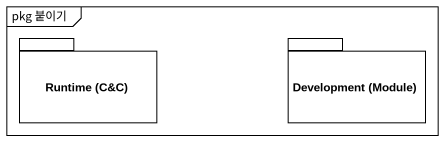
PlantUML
@startuml
mainframe pkg 붙이기
package "Runtime (C&C)" as Runtime_C_C {
}
package "Development (Module)" as Development_Module {
}
@enduml
